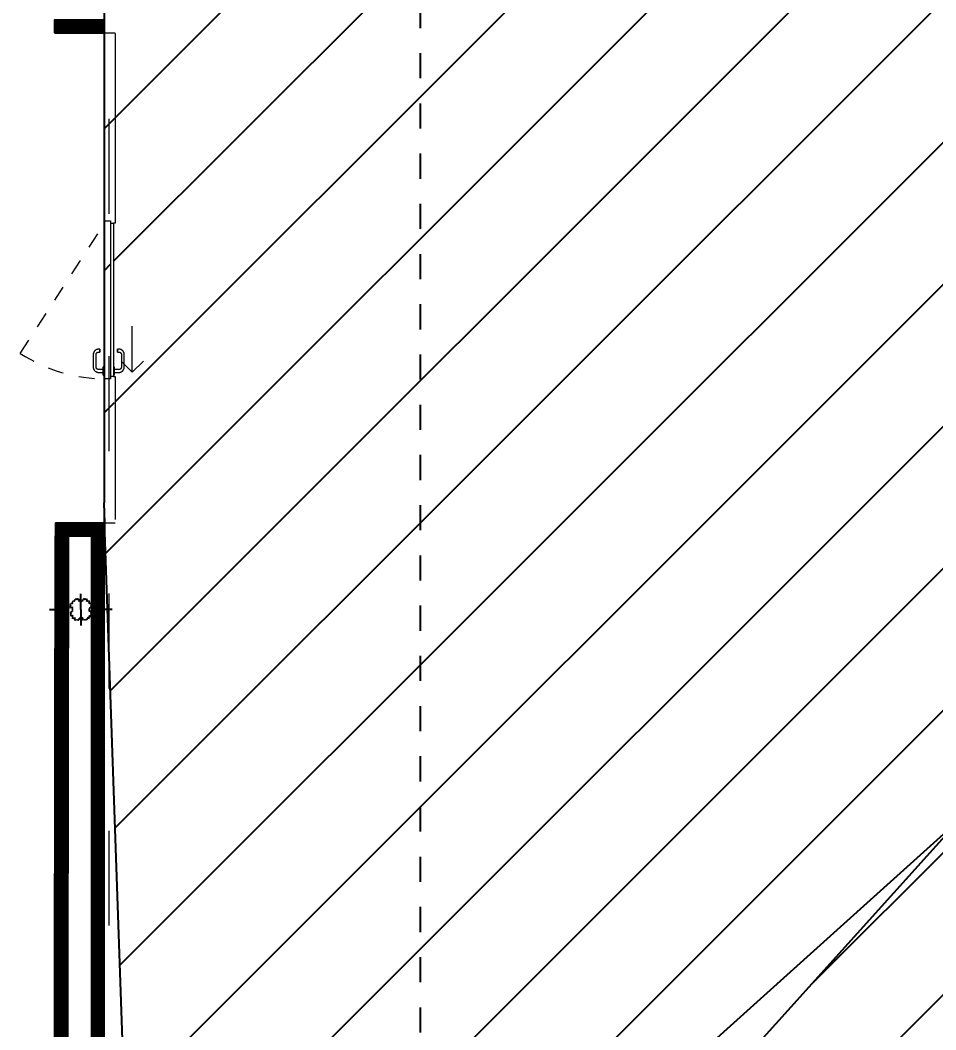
# Model space of a CAD drawing. Header units: millimetres. Extents: x 30 to 130, y 75 to 167.
# Drawn here: x 44.07 to 49.86, y 92.38 to 98.76 of the extents above; entities that cross this region are included whole.
import ezdxf

# ---------------------------------------------------------------- set-up
doc = ezdxf.new("R2010")
doc.units = ezdxf.units.MM
doc.header["$LTSCALE"] = 0.05
for name, pattern in [('00 Ground$0$Dash', [6.35, 3.175, -3.175]), ('00 Ground$0$DASHDOT', [25.4, 12.7, -6.35, 0, -6.35]), ('ACAD_ISO03W100', [30, 12, -18])]:
    doc.linetypes.add(name, pattern=pattern)
for name, color, linetype, lineweight in [('00 Ground$0$0-2', 250, 'Continuous', 9), ('00 Ground$0$A-DOOR', 252, 'Continuous', 9), ('00 Ground$0$A-Panel Interior', 6, 'Continuous', 0), ('00 Ground$0$Seccio-1', 7, 'Continuous', 9), ('00 Ground$0$Seccio-2', 7, '00 Ground$0$Dash', 9)]:
    doc.layers.add(name, color=color, linetype=linetype, lineweight=lineweight)
for name, color, linetype in [('00 Ground$0$A-Paneles', 7, 'Continuous'), ('00 Ground$0$E-PERFIL-PLANTA-EJES-GL1', 6, '00 Ground$0$DASHDOT'), ('00 Ground$0$E-PERFIL-PLANTA-TEXTURAS-GL1', 6, 'Continuous'), ('00 Ground$0$PUENTE GRUA', 5, 'Continuous'), ('CCTV_Cobertura', 2, 'Continuous'), ('MAPAS', 7, 'Continuous')]:
    doc.layers.add(name, color=color, linetype=linetype)
doc.layers.add('00 Ground$0$E-PERFIL-PLANTA-GL1', color=3, linetype='Continuous', plot=False)
doc.styles.get("Standard").update_dxf_attribs({"font": 'arial.ttf'})
doc.dimstyles.new('ISO-25', dxfattribs={"dimtxt": 1.25, "dimasz": 1.75, "dimexe": 0.5, "dimexo": 0.2, "dimgap": 0.3, "dimtad": 1, "dimtoh": 1, "dimtxsty": 'Standard', "dimcen": 2.5, "dimadec": 0, "dimazin": 0, "dimtfac": 1, "dimtmove": 0, "dimatfit": 3, "dimfxl": 1, "dimarcsym": 0})
pattern_1 = [(45, (-13597.1444, 7821.7855), (-2.24506403, 2.24506403), [])]
pattern_2 = [(45, (-3037.0573, -1545.84536), (-0.44901281, 0.44901281), [])]

# ---------------------------------------------------------------- blocks, each defined once
blk = doc.blocks.new('*U83')
h = blk.add_hatch()
h.set_pattern_fill('ANSI31', color=250)
h.set_pattern_definition(pattern_1)
h.paths.add_polyline_path([(0, 0), (6868.4, 0), (6868.4, 80), (0, 80)])
at = {"layer": '00 Ground$0$A-Paneles', "color": 4}
blk.add_lwpolyline([(0, 0), (6868.4, 0), (6868.4, 80), (0, 80)], close=True, dxfattribs=at)
blk = doc.blocks.new('*U78')
h = blk.add_hatch()
h.set_pattern_fill('ANSI31', color=250)
h.set_pattern_definition(pattern_1)
h.paths.add_polyline_path([(0, 0), (4265.7, 0), (4265.7, 80), (0, 80)])
at = {"layer": '00 Ground$0$A-Paneles', "color": 4}
blk.add_lwpolyline([(0, 0), (4265.7, 0), (4265.7, 80), (0, 80)], close=True, dxfattribs=at)
blk = doc.blocks.new('*U87')
h = blk.add_hatch()
h.set_pattern_fill('ANSI31', color=250)
h.set_pattern_definition(pattern_1)
h.paths.add_polyline_path([(0, 0), (312, 0), (312, 80), (0, 80)])
at = {"layer": '00 Ground$0$A-Paneles', "color": 4}
blk.add_lwpolyline([(0, 0), (312, 0), (312, 80), (0, 80)], close=True, dxfattribs=at)
blk = doc.blocks.new('*U88')
h = blk.add_hatch()
h.set_pattern_fill('ANSI31', color=250)
h.set_pattern_definition(pattern_1)
h.paths.add_polyline_path([(0, 0), (312, 0), (312, 80), (0, 80)])
at = {"layer": '00 Ground$0$A-Paneles', "color": 4}
blk.add_lwpolyline([(0, 0), (312, 0), (312, 80), (0, 80)], close=True, dxfattribs=at)
blk = doc.blocks.new('00 Ground$0$DR_SL1_ 3100 _ 4200 - DR_SL1_ 3100 _ 4200 _R_S1-7015448-DWGPl_ Baja')
at = {"layer": '00 Ground$0$A-DOOR'}
for p, q in [((595.1, 143.3), (524.4, 214)), ((595.1, 143.3), (305.1, 143.3)), ((595.1, 143.3), (524.4, 72.6)), ((562.5, 93), (483.5, 93)), ((483.5, 75), (562.5, 75)), ((-362.5, -35), (-362.5, 6)), ((-362.5, 6), (637.5, 6)), ((-346.5, 25), (621.5, 25)), ((-346.5, 6), (-346.5, 25)), ((449.5, 59), (449.5, 51)), ((449.5, 51), (467.5, 51)), ((467.5, 51), (449.5, 51)), ((467.5, 51), (467.5, 59)), ((561.5, 30), (561.5, 25)), ((561.5, 30), (613.5, 30)), ((569.1, 30), (561.5, 30)), ((578.5, 59), (578.5, 30)), ((596.5, 30), (596.5, 59)), ((613.5, 30), (605.9, 30)), ((613.5, 25), (613.5, 30)), ((621.5, 25), (621.5, 6)), ((637.5, 6), (637.5, -35)), ((637.5, -35), (-362.5, -35)), ((449.5, -61), (449.5, -69)), ((449.5, -61), (467.5, -61)), ((467.5, -61), (449.5, -61)), ((467.5, -69), (467.5, -61)), ((561.5, -35), (561.5, -40)), ((561.5, -40), (569.1, -40)), ((613.5, -40), (561.5, -40)), ((578.5, -40), (578.5, -69)), ((596.5, -69), (596.5, -40)), ((605.9, -40), (613.5, -40)), ((613.5, -40), (613.5, -35)), ((562.5, -85), (483.5, -85)), ((483.5, -103), (562.5, -103))]:
    blk.add_line(p, q, dxfattribs=at)
at = {"layer": '00 Ground$0$A-DOOR', "flags": 128}
for points in [[(483.5, 93), (482.1, 93), (480.8, 92.9), (479.4, 92.7), (478.1, 92.6), (476.7, 92.3), (475.4, 92), (474.1, 91.7), (472.8, 91.3), (471.5, 90.8), (470.3, 90.3), (469, 89.7), (467.8, 89.1), (466.6, 88.5), (465.4, 87.8), (464.3, 87), (463.2, 86.3), (462.1, 85.4), (461.1, 84.5), (460.1, 83.6), (459.1, 82.7), (458.2, 81.7), (457.3, 80.6), (456.4, 79.6), (455.6, 78.5), (454.9, 77.4), (454.2, 76.2), (453.5, 75), (452.9, 73.8), (452.3, 72.6), (451.8, 71.3), (451.3, 70), (450.9, 68.7), (450.6, 67.4), (450.3, 66.1), (450, 64.8), (449.8, 63.4), (449.6, 62.1), (449.5, 60.7), (449.5, 59.4), (449.5, 59)], [(467.5, 59), (467.5, 59.6), (467.6, 60.3), (467.6, 60.9), (467.7, 61.5), (467.8, 62.2), (468, 62.8), (468.1, 63.4), (468.3, 64), (468.5, 64.6), (468.8, 65.2), (469, 65.8), (469.3, 66.4), (469.6, 66.9), (469.9, 67.5), (470.3, 68), (470.7, 68.5), (471.1, 69), (471.5, 69.5), (471.9, 70), (472.4, 70.5), (472.8, 70.9), (473.3, 71.3), (473.8, 71.7), (474.3, 72.1), (474.9, 72.4), (475.4, 72.8), (476, 73.1), (476.5, 73.4), (477.1, 73.7), (477.7, 73.9), (478.3, 74.1), (478.9, 74.3), (479.5, 74.5), (480.2, 74.6), (480.8, 74.8), (481.4, 74.8), (482, 74.9), (482.7, 75), (483.3, 75), (483.5, 75)], [(596.5, 59), (596.5, 60.3), (596.4, 61.7), (596.3, 63.1), (596.1, 64.4), (595.8, 65.7), (595.5, 67.1), (595.2, 68.4), (594.8, 69.7), (594.3, 71), (593.8, 72.2), (593.3, 73.5), (592.7, 74.7), (592, 75.9), (591.3, 77), (590.6, 78.2), (589.8, 79.3), (588.9, 80.4), (588.1, 81.4), (587.1, 82.4), (586.2, 83.4), (585.2, 84.3), (584.2, 85.2), (583.1, 86), (582, 86.8), (580.9, 87.6), (579.7, 88.3), (578.5, 89), (577.3, 89.6), (576.1, 90.2), (574.8, 90.7), (573.5, 91.1), (572.2, 91.6), (570.9, 91.9), (569.6, 92.2), (568.3, 92.5), (566.9, 92.7), (565.6, 92.8), (564.2, 92.9), (562.9, 93), (562.5, 93)], [(562.5, 75), (563.1, 75), (563.8, 74.9), (564.4, 74.9), (565, 74.8), (565.7, 74.7), (566.3, 74.5), (566.9, 74.4), (567.5, 74.2), (568.1, 74), (568.7, 73.7), (569.3, 73.5), (569.9, 73.2), (570.5, 72.9), (571, 72.5), (571.5, 72.2), (572.1, 71.8), (572.6, 71.4), (573.1, 71), (573.5, 70.6), (574, 70.1), (574.4, 69.7), (574.8, 69.2), (575.2, 68.7), (575.6, 68.2), (576, 67.6), (576.3, 67.1), (576.6, 66.5), (576.9, 66), (577.2, 65.4), (577.4, 64.8), (577.6, 64.2), (577.8, 63.6), (578, 63), (578.1, 62.3), (578.3, 61.7), (578.4, 61.1), (578.4, 60.4), (578.5, 59.8), (578.5, 59.2), (578.5, 59)], [(449.5, -69), (449.5, -70.3), (449.6, -71.7), (449.7, -73.1), (449.9, -74.4), (450.2, -75.7), (450.5, -77.1), (450.8, -78.4), (451.2, -79.7), (451.7, -81), (452.2, -82.2), (452.7, -83.5), (453.3, -84.7), (454, -85.9), (454.7, -87), (455.4, -88.2), (456.2, -89.3), (457.1, -90.4), (457.9, -91.4), (458.9, -92.4), (459.8, -93.4), (460.8, -94.3), (461.8, -95.2), (462.9, -96), (464, -96.8), (465.1, -97.6), (466.3, -98.3), (467.5, -99), (468.7, -99.6), (469.9, -100.2), (471.2, -100.7), (472.5, -101.1), (473.8, -101.6), (475.1, -101.9), (476.4, -102.2), (477.7, -102.5), (479.1, -102.7), (480.4, -102.8), (481.8, -102.9), (483.1, -103), (483.5, -103)], [(483.5, -85), (482.9, -85), (482.2, -84.9), (481.6, -84.9), (481, -84.8), (480.3, -84.7), (479.7, -84.5), (479.1, -84.4), (478.5, -84.2), (477.9, -84), (477.3, -83.7), (476.7, -83.5), (476.1, -83.2), (475.5, -82.9), (475, -82.5), (474.5, -82.2), (473.9, -81.8), (473.4, -81.4), (472.9, -81), (472.5, -80.6), (472, -80.1), (471.6, -79.7), (471.2, -79.2), (470.8, -78.7), (470.4, -78.2), (470, -77.6), (469.7, -77.1), (469.4, -76.5), (469.1, -76), (468.8, -75.4), (468.6, -74.8), (468.4, -74.2), (468.2, -73.6), (468, -73), (467.9, -72.3), (467.7, -71.7), (467.6, -71.1), (467.6, -70.4), (467.5, -69.8), (467.5, -69.2), (467.5, -69)], [(562.5, -103), (563.9, -103), (565.2, -102.9), (566.6, -102.7), (567.9, -102.6), (569.3, -102.3), (570.6, -102), (571.9, -101.7), (573.2, -101.3), (574.5, -100.8), (575.7, -100.3), (577, -99.7), (578.2, -99.1), (579.4, -98.5), (580.6, -97.8), (581.7, -97), (582.8, -96.3), (583.9, -95.4), (584.9, -94.5), (585.9, -93.6), (586.9, -92.7), (587.8, -91.7), (588.7, -90.6), (589.6, -89.6), (590.4, -88.5), (591.1, -87.4), (591.8, -86.2), (592.5, -85), (593.1, -83.8), (593.7, -82.6), (594.2, -81.3), (594.7, -80), (595.1, -78.7), (595.4, -77.4), (595.7, -76.1), (596, -74.8), (596.2, -73.4), (596.4, -72.1), (596.5, -70.7), (596.5, -69.4), (596.5, -69)], [(578.5, -69), (578.5, -69.6), (578.4, -70.3), (578.4, -70.9), (578.3, -71.5), (578.2, -72.2), (578, -72.8), (577.9, -73.4), (577.7, -74), (577.5, -74.6), (577.2, -75.2), (577, -75.8), (576.7, -76.4), (576.4, -76.9), (576.1, -77.5), (575.7, -78), (575.3, -78.5), (574.9, -79), (574.5, -79.5), (574.1, -80), (573.6, -80.5), (573.2, -80.9), (572.7, -81.3), (572.2, -81.7), (571.7, -82.1), (571.1, -82.4), (570.6, -82.8), (570, -83.1), (569.5, -83.4), (568.9, -83.7), (568.3, -83.9), (567.7, -84.1), (567.1, -84.3), (566.5, -84.5), (565.8, -84.6), (565.2, -84.8), (564.6, -84.8), (564, -84.9), (563.3, -85), (562.7, -85), (562.5, -85)]]:
    blk.add_lwpolyline(points, dxfattribs=at)
at = {"layer": '00 Ground$0$Seccio-1'}
for p, q in [((-1550, -35), (-1550, 35)), ((-1546, 35), (-346.5, 35)), ((-346.5, 35), (-346.5, 25)), ((621.5, 25), (621.5, 35)), ((621.5, 35), (1526, 35)), ((1550, 35), (1550, -35)), ((-362.5, -35), (-1550, -35)), ((1550, -35), (637.5, -35))]:
    blk.add_line(p, q, dxfattribs=at)
at = {"layer": '00 Ground$0$Seccio-2'}
blk.add_line((476.2, -564.6), (-362.5, -20), dxfattribs=at)
blk.add_arc((-362.5, -20), 1000, 327, 360, dxfattribs=at)
blk = doc.blocks.new('00 Ground$0$GL')
at = {"layer": '00 Ground$0$E-PERFIL-PLANTA-TEXTURAS-GL1'}
h = blk.add_hatch(dxfattribs=at)
h.set_pattern_fill('ANSI31', color=256, scale=0.00061, angle=90)
edge = h.paths.add_edge_path()
edge.add_arc((-0.013, 0.063), 0.003, 0, 90, ccw=False)
edge.add_line((-0.01, 0.063), (-0.01, 0.058))
edge.add_arc((-0.007, 0.058), 0.003, 180, 270)
edge.add_line((-0.007, 0.055), (0.007, 0.055))
edge.add_arc((0.007, 0.058), 0.003, 270, 360)
edge.add_line((0.01, 0.058), (0.01, 0.063))
edge.add_arc((0.013, 0.063), 0.003, 90, 180, ccw=False)
edge.add_line((0.013, 0.066), (0.037, 0.066))
edge.add_arc((0.037, 0.063), 0.003, 0, 90, ccw=False)
edge.add_line((0.04, 0.063), (0.04, 0.058))
edge.add_arc((0.043, 0.058), 0.003, 180, 270)
edge.add_line((0.043, 0.055), (0.052, 0.055))
edge.add_arc((0.052, 0.052), 0.003, 0, 90, ccw=False)
edge.add_line((0.055, 0.052), (0.055, 0.043))
edge.add_arc((0.058, 0.043), 0.003, 180, 270)
edge.add_line((0.058, 0.04), (0.063, 0.04))
edge.add_arc((0.063, 0.037), 0.003, 0, 90, ccw=False)
edge.add_line((0.066, 0.037), (0.066, 0.013))
edge.add_arc((0.063, 0.013), 0.003, 270, 360, ccw=False)
edge.add_line((0.063, 0.01), (0.058, 0.01))
edge.add_arc((0.058, 0.007), 0.003, 90, 180)
edge.add_line((0.055, 0.007), (0.055, -0.007))
edge.add_arc((0.058, -0.007), 0.003, 180, 270)
edge.add_line((0.058, -0.01), (0.063, -0.01))
edge.add_arc((0.063, -0.013), 0.003, 0, 90, ccw=False)
edge.add_line((0.066, -0.013), (0.066, -0.037))
edge.add_arc((0.063, -0.037), 0.003, -90, 0, ccw=False)
edge.add_line((0.063, -0.04), (0.058, -0.04))
edge.add_arc((0.058, -0.043), 0.003, 90, 180)
edge.add_line((0.055, -0.043), (0.055, -0.052))
edge.add_arc((0.052, -0.052), 0.003, 270, 360, ccw=False)
edge.add_line((0.052, -0.055), (0.043, -0.055))
edge.add_arc((0.043, -0.058), 0.003, 90, 180)
edge.add_line((0.04, -0.058), (0.04, -0.063))
edge.add_arc((0.037, -0.063), 0.003, -90, 0, ccw=False)
edge.add_line((0.037, -0.066), (0.013, -0.066))
edge.add_arc((0.013, -0.063), 0.003, 180, 270, ccw=False)
edge.add_line((0.01, -0.063), (0.01, -0.058))
edge.add_arc((0.007, -0.058), 0.003, 0, 90)
edge.add_line((0.007, -0.055), (-0.007, -0.055))
edge.add_arc((-0.007, -0.058), 0.003, 90, 180)
edge.add_line((-0.01, -0.058), (-0.01, -0.063))
edge.add_arc((-0.013, -0.063), 0.003, -90, 0, ccw=False)
edge.add_line((-0.013, -0.066), (-0.037, -0.066))
edge.add_arc((-0.037, -0.063), 0.003, 180, 270, ccw=False)
edge.add_line((-0.04, -0.063), (-0.04, -0.058))
edge.add_arc((-0.043, -0.058), 0.003, 0, 90)
edge.add_line((-0.043, -0.055), (-0.052, -0.055))
edge.add_arc((-0.052, -0.052), 0.003, 180, 270, ccw=False)
edge.add_line((-0.055, -0.052), (-0.055, -0.043))
edge.add_arc((-0.058, -0.043), 0.003, 0, 90)
edge.add_line((-0.058, -0.04), (-0.063, -0.04))
edge.add_arc((-0.063, -0.037), 0.003, 180, 270, ccw=False)
edge.add_line((-0.066, -0.037), (-0.066, -0.013))
edge.add_arc((-0.063, -0.013), 0.003, 90, 180, ccw=False)
edge.add_line((-0.063, -0.01), (-0.058, -0.01))
edge.add_arc((-0.058, -0.007), 0.003, 270, 360)
edge.add_line((-0.055, -0.007), (-0.055, 0.007))
edge.add_arc((-0.058, 0.007), 0.003, 0, 90)
edge.add_line((-0.058, 0.01), (-0.063, 0.01))
edge.add_arc((-0.063, 0.013), 0.003, 180, 270, ccw=False)
edge.add_line((-0.066, 0.013), (-0.066, 0.037))
edge.add_arc((-0.063, 0.037), 0.003, 90, 180, ccw=False)
edge.add_line((-0.063, 0.04), (-0.058, 0.04))
edge.add_arc((-0.058, 0.043), 0.003, 270, 360)
edge.add_line((-0.055, 0.043), (-0.055, 0.052))
edge.add_arc((-0.052, 0.052), 0.003, 90, 180, ccw=False)
edge.add_line((-0.052, 0.055), (-0.043, 0.055))
edge.add_arc((-0.043, 0.058), 0.003, 270, 360)
edge.add_line((-0.04, 0.058), (-0.04, 0.063))
edge.add_arc((-0.037, 0.063), 0.003, 90, 180, ccw=False)
edge.add_line((-0.037, 0.066), (-0.013, 0.066))
edge = h.paths.add_edge_path(flags=16)
edge.add_line((-0.01, -0.052), (0.01, -0.052))
edge.add_arc((0.01, -0.055), 0.003, 0, 90, ccw=False)
edge.add_line((0.013, -0.055), (0.013, -0.06))
edge.add_arc((0.016, -0.06), 0.003, 180, 270)
edge.add_line((0.016, -0.063), (0.034, -0.063))
edge.add_arc((0.034, -0.06), 0.003, 270, 360)
edge.add_line((0.037, -0.06), (0.037, -0.055))
edge.add_arc((0.04, -0.055), 0.003, 90, 180, ccw=False)
edge.add_line((0.04, -0.052), (0.049, -0.052))
edge.add_arc((0.049, -0.049), 0.003, 270, 360)
edge.add_line((0.052, -0.049), (0.052, -0.04))
edge.add_arc((0.055, -0.04), 0.003, 90, 180, ccw=False)
edge.add_line((0.055, -0.037), (0.06, -0.037))
edge.add_arc((0.06, -0.034), 0.003, 270, 360)
edge.add_line((0.063, -0.034), (0.063, -0.016))
edge.add_arc((0.06, -0.016), 0.003, 0, 90)
edge.add_line((0.06, -0.013), (0.055, -0.013))
edge.add_arc((0.055, -0.01), 0.003, 180, 270, ccw=False)
edge.add_line((0.052, -0.01), (0.052, 0.01))
edge.add_arc((0.055, 0.01), 0.003, 90, 180, ccw=False)
edge.add_line((0.055, 0.013), (0.06, 0.013))
edge.add_arc((0.06, 0.016), 0.003, 270, 360)
edge.add_line((0.063, 0.016), (0.063, 0.034))
edge.add_arc((0.06, 0.034), 0.003, 0, 90)
edge.add_line((0.06, 0.037), (0.055, 0.037))
edge.add_arc((0.055, 0.04), 0.003, 180, 270, ccw=False)
edge.add_line((0.052, 0.04), (0.052, 0.049))
edge.add_arc((0.049, 0.049), 0.003, 0, 90)
edge.add_line((0.049, 0.052), (0.04, 0.052))
edge.add_arc((0.04, 0.055), 0.003, 180, 270, ccw=False)
edge.add_line((0.037, 0.055), (0.037, 0.06))
edge.add_arc((0.034, 0.06), 0.003, 0, 90)
edge.add_line((0.034, 0.063), (0.016, 0.063))
edge.add_arc((0.016, 0.06), 0.003, 90, 180)
edge.add_line((0.013, 0.06), (0.013, 0.055))
edge.add_arc((0.01, 0.055), 0.003, -90, 0, ccw=False)
edge.add_line((0.01, 0.052), (-0.01, 0.052))
edge.add_arc((-0.01, 0.055), 0.003, 180, 270, ccw=False)
edge.add_line((-0.013, 0.055), (-0.013, 0.06))
edge.add_arc((-0.016, 0.06), 0.003, 0, 90)
edge.add_line((-0.016, 0.063), (-0.034, 0.063))
edge.add_arc((-0.034, 0.06), 0.003, 90, 180)
edge.add_line((-0.037, 0.06), (-0.037, 0.055))
edge.add_arc((-0.04, 0.055), 0.003, -90, 0, ccw=False)
edge.add_line((-0.04, 0.052), (-0.049, 0.052))
edge.add_arc((-0.049, 0.049), 0.003, 90, 180)
edge.add_line((-0.052, 0.049), (-0.052, 0.04))
edge.add_arc((-0.055, 0.04), 0.003, -90, 0, ccw=False)
edge.add_line((-0.055, 0.037), (-0.06, 0.037))
edge.add_arc((-0.06, 0.034), 0.003, 90, 180)
edge.add_line((-0.063, 0.034), (-0.063, 0.016))
edge.add_arc((-0.06, 0.016), 0.003, 180, 270)
edge.add_line((-0.06, 0.013), (-0.055, 0.013))
edge.add_arc((-0.055, 0.01), 0.003, 0, 90, ccw=False)
edge.add_line((-0.052, 0.01), (-0.052, -0.01))
edge.add_arc((-0.055, -0.01), 0.003, -90, 0, ccw=False)
edge.add_line((-0.055, -0.013), (-0.06, -0.013))
edge.add_arc((-0.06, -0.016), 0.003, 90, 180)
edge.add_line((-0.063, -0.016), (-0.063, -0.034))
edge.add_arc((-0.06, -0.034), 0.003, 180, 270)
edge.add_line((-0.06, -0.037), (-0.055, -0.037))
edge.add_arc((-0.055, -0.04), 0.003, 0, 90, ccw=False)
edge.add_line((-0.052, -0.04), (-0.052, -0.049))
edge.add_arc((-0.049, -0.049), 0.003, 180, 270)
edge.add_line((-0.049, -0.052), (-0.04, -0.052))
edge.add_arc((-0.04, -0.055), 0.003, 0, 90, ccw=False)
edge.add_line((-0.037, -0.055), (-0.037, -0.06))
edge.add_arc((-0.034, -0.06), 0.003, 180, 270)
edge.add_line((-0.034, -0.063), (-0.016, -0.063))
edge.add_arc((-0.016, -0.06), 0.003, 270, 360)
edge.add_line((-0.013, -0.06), (-0.013, -0.055))
edge.add_arc((-0.01, -0.055), 0.003, 90, 180, ccw=False)
at = {"layer": '00 Ground$0$E-PERFIL-PLANTA-EJES-GL1', "ltscale": 0.05}
for p, q in [((0, 0), (0, 0.1985)), ((-0.1985, 0), (0, 0)), ((0, 0), (0, -0.1985)), ((0.1985, 0), (0, 0))]:
    blk.add_line(p, q, dxfattribs=at)
blk = doc.blocks.new('*D259')
at = {"layer": 'Defpoints', "color": 0, "transparency": 16777216}
for p in [(72.1111, 118.2551), (53.6719, 90.7084), (45.3459, 88.5293), (45.3459, 88.5293), (52.0204, 88.2962)]:
    blk.add_point(p, dxfattribs=at)
at = {"layer": 'MAPAS', "color": 0, "lineweight": -2, "transparency": 16777216}
blk.add_line((52.2203, 88.2892), (54.4468, 88.2115), dxfattribs=at)
blk.add_arc((45.3459, 88.5293), 8.6065, 9.67039, 36.32961, dxfattribs=at)
at = {"layer": 'MAPAS', "color": 0, "transparency": 16777216}
for points in [[(52.0633, 93.4322), (52.4957, 93.8238), (51.1048, 94.9251)], [(54.1211, 89.9945), (53.5391, 89.9555), (53.9471, 88.2289)]]:
    blk.add_solid(points, dxfattribs=at)
at = {"layer": 'MAPAS', "color": 0, "transparency": 16777216, "insert": (54.1318, 92.2587), "char_height": 1.25, "attachment_point": 5, "rotation": 293}
blk.add_mtext('50°', dxfattribs=at)

msp = doc.modelspace()

# ---------------------------------------------------------------- hatches: boundary and pattern name
at = {"layer": 'CCTV_Cobertura', "true_color": 0x636466, "transparency": 33554687}
h = msp.add_hatch(dxfattribs=at)
h.set_pattern_fill('ANSI31', color=251, scale=0.2)
h.set_pattern_definition(pattern_2)
h.paths.add_polyline_path([(68.6051, 114.3612), (68.1569, 115.3225, -0.06665), (68.0394, 115.2158, -0.026991), (67.9487, 115.16, -0.131546), (67.8116, 115.1272, -0.131546), (67.6746, 115.16, -0.026991), (67.5838, 115.2158, -0.15024), (67.3663, 115.4915, -0.048008), (67.3176, 115.6647, -0.081071), (67.3104, 116.1117), (67.3112, 116.1166), (67.0136, 116.067), (66.6332, 116.0221, -0.030718), (66.4421, 116.0182, -0.050333), (66.2406, 116.0469, -0.075347), (66.0416, 116.1293), (66.0084, 116.1493), (65.9796, 116.1684, -0.094684), (65.4588, 116.4353), (65.3587, 116.5134), (65.2705, 116.5904), (65.155, 116.7001), (65.1504, 116.8729), (65.3152, 116.8383), (65.4496, 116.8039), (65.7316, 116.7378), (65.8669, 116.7108, 0.045636), (66.3805, 116.6583), (66.1768, 116.8869), (66.1149, 117.0552), (66.3222, 116.9647), (66.5965, 116.8466), (66.8556, 116.7719), (66.9782, 116.752), (67.1125, 116.7411), (67.2262, 116.7368, -0.104121), (66.9205, 117.9738), (65.6352, 120.7302), (59.7435, 122.6873), (59.6581, 122.7142), (59.6444, 122.7135), (59.5857, 122.7051), (59.5067, 122.7327), (59.4573, 122.7978), (59.4458, 122.8841), (59.4373, 123.1219), (59.4373, 123.1228), (59.4593, 123.1166), (59.4242, 123.7469), (59.4245, 125.3359), (62.0699, 125.1379, 0.015674), (59.7747, 126.1471, -0.084867), (46.5994, 123.2896), (46.5994, 91.1601), (47.1805, 91.1601), (50.0027, 93.7012)])
h.paths.add_polyline_path([(46.5994, 123.2896, -0.012504), (44.5994, 123.2511), (44.5994, 95.7078), (44.6038, 95.5784), (44.6038, 95.5215), (44.8034, 89.8075), (45.6782, 89.8074), (46.5994, 90.6368)])
h.paths.add_polyline_path([(44.6694, 119.079), (44.6594, 119.079), (44.6594, 118.171), (44.6644, 118.171), (44.6644, 118.154), (44.6934, 118.154), (44.6935, 118.154), (44.6942, 118.154), (44.6948, 118.154), (44.6954, 118.1541), (44.6961, 118.1542), (44.6967, 118.1543), (44.6973, 118.1545), (44.6979, 118.1546), (44.6985, 118.1548), (44.6992, 118.155), (44.6997, 118.1553), (44.7003, 118.1556), (44.7009, 118.1559), (44.7015, 118.1562), (44.702, 118.1565), (44.7025, 118.1569), (44.703, 118.1572), (44.7035, 118.1576), (44.704, 118.158), (44.7045, 118.1585), (44.7049, 118.1589), (44.7054, 118.1594), (44.7058, 118.1599), (44.7062, 118.1604), (44.7066, 118.1609), (44.7069, 118.1615), (44.7072, 118.162), (44.7075, 118.1626), (44.7078, 118.1631), (44.7081, 118.1637), (44.7083, 118.1643), (44.7085, 118.1649), (44.7087, 118.1655), (44.7089, 118.1662), (44.709, 118.1668), (44.7091, 118.1674), (44.7092, 118.168), (44.7093, 118.1687), (44.7093, 118.1693), (44.7094, 118.17), (44.7094, 118.249), (44.7094, 118.2491), (44.7093, 118.2498), (44.7093, 118.2504), (44.7092, 118.251), (44.7091, 118.2517), (44.709, 118.2523), (44.7089, 118.2529), (44.7087, 118.2535), (44.7085, 118.2542), (44.7083, 118.2548), (44.708, 118.2554), (44.7078, 118.2559), (44.7075, 118.2565), (44.7072, 118.2571), (44.7068, 118.2576), (44.7065, 118.2581), (44.7061, 118.2587), (44.7057, 118.2592), (44.7053, 118.2596), (44.7048, 118.2601), (44.7044, 118.2606), (44.7039, 118.261), (44.7034, 118.2614), (44.7029, 118.2618), (44.7024, 118.2622), (44.7019, 118.2625), (44.7013, 118.2628), (44.7007, 118.2632), (44.7002, 118.2634), (44.6996, 118.2637), (44.699, 118.2639), (44.6984, 118.2641), (44.6978, 118.2643), (44.6972, 118.2645), (44.6965, 118.2646), (44.6959, 118.2648), (44.6953, 118.2648), (44.6946, 118.2649), (44.694, 118.2649), (44.6934, 118.265), (44.6854, 118.265), (44.6854, 118.2851), (44.7147, 118.2795), (44.7274, 118.2584), (44.7274, 118.1558), (44.7073, 118.136), (44.6644, 118.136), (44.6644, 118.119), (44.6694, 117.2065), (44.6694, 118.111), (44.6594, 118.111), (44.6404, 118.111), (44.6404, 118.095), (44.5994, 118.095), (44.5994, 117.1825), (44.5994, 116.27), (44.6404, 116.27), (44.6404, 116.254), (44.6594, 116.254), (44.6644, 116.254), (44.6644, 116.229), (44.7081, 116.229), (44.7274, 116.2084), (44.7274, 116.1012), (44.7067, 116.082), (44.6854, 116.082), (44.6854, 116.1), (44.6934, 116.1), (44.694, 116.1), (44.6946, 116.1), (44.6953, 116.1001), (44.6959, 116.1002), (44.6965, 116.1003), (44.6972, 116.1004), (44.6978, 116.1006), (44.6984, 116.1008), (44.699, 116.101), (44.6996, 116.1012), (44.7002, 116.1015), (44.7007, 116.1018), (44.7013, 116.1021), (44.7019, 116.1024), (44.7024, 116.1028), (44.7029, 116.1031), (44.7034, 116.1035), (44.7039, 116.1039), (44.7044, 116.1044), (44.7048, 116.1048), (44.7053, 116.1053), (44.7057, 116.1058), (44.7061, 116.1063), (44.7065, 116.1068), (44.7068, 116.1073), (44.7072, 116.1079), (44.7075, 116.1084), (44.7078, 116.109), (44.708, 116.1096), (44.7083, 116.1102), (44.7085, 116.1108), (44.7087, 116.1114), (44.7089, 116.112), (44.709, 116.1126), (44.7091, 116.1132), (44.7092, 116.1139), (44.7093, 116.1145), (44.7093, 116.1151), (44.7094, 116.1158), (44.7094, 116.116), (44.7094, 116.195), (44.7093, 116.1956), (44.7093, 116.1962), (44.7092, 116.1969), (44.7091, 116.1975), (44.709, 116.1981), (44.7089, 116.1988), (44.7087, 116.1994), (44.7085, 116.2), (44.7083, 116.2006), (44.7081, 116.2012), (44.7078, 116.2018), (44.7075, 116.2023), (44.7072, 116.2029), (44.7069, 116.2035), (44.7066, 116.204), (44.7062, 116.2045), (44.7058, 116.205), (44.7054, 116.2055), (44.7049, 116.206), (44.7045, 116.2064), (44.704, 116.2069), (44.7035, 116.2073), (44.703, 116.2077), (44.7025, 116.2081), (44.702, 116.2084), (44.7015, 116.2088), (44.7009, 116.2091), (44.7003, 116.2094), (44.6997, 116.2096), (44.6992, 116.2099), (44.6985, 116.2101), (44.6979, 116.2103), (44.6973, 116.2105), (44.6967, 116.2106), (44.6961, 116.2107), (44.6954, 116.2108), (44.6948, 116.2109), (44.6942, 116.2109), (44.6935, 116.211), (44.6934, 116.211), (44.6644, 116.211), (44.6644, 116.194), (44.6594, 115.286), (44.6694, 115.286), (44.6694, 114.0825), (44.5994, 114.0825), (44.5994, 115.27), (44.5994, 116.27), (44.5994, 117.1825), (44.5994, 118.095), (44.5994, 119.095), (44.5994, 120.2825), (44.6694, 120.2825)], flags=16)
h.paths.add_polyline_path([(44.6694, 117.1585), (44.6694, 116.254), (44.6644, 116.194), (44.6644, 116.246)], flags=16)
h.paths.add_polyline_path([(44.6594, 103.7838), (44.6594, 102.8758), (44.6644, 102.8758), (44.6644, 102.8588), (44.6934, 102.8588), (44.6935, 102.8588), (44.6942, 102.8588), (44.6948, 102.8589), (44.6954, 102.8589), (44.6961, 102.859), (44.6967, 102.8591), (44.6973, 102.8593), (44.6979, 102.8595), (44.6985, 102.8597), (44.6992, 102.8599), (44.6997, 102.8601), (44.7003, 102.8604), (44.7009, 102.8607), (44.7015, 102.861), (44.702, 102.8613), (44.7025, 102.8617), (44.703, 102.8621), (44.7035, 102.8625), (44.704, 102.8629), (44.7045, 102.8633), (44.7049, 102.8638), (44.7054, 102.8642), (44.7058, 102.8647), (44.7062, 102.8652), (44.7066, 102.8658), (44.7069, 102.8663), (44.7072, 102.8668), (44.7075, 102.8674), (44.7078, 102.868), (44.7081, 102.8686), (44.7083, 102.8692), (44.7085, 102.8698), (44.7087, 102.8704), (44.7089, 102.871), (44.709, 102.8716), (44.7091, 102.8722), (44.7092, 102.8729), (44.7093, 102.8735), (44.7093, 102.8742), (44.7094, 102.8748), (44.7094, 102.9538), (44.7094, 102.954), (44.7093, 102.9546), (44.7093, 102.9552), (44.7092, 102.9559), (44.7091, 102.9565), (44.709, 102.9571), (44.7089, 102.9578), (44.7087, 102.9584), (44.7085, 102.959), (44.7083, 102.9596), (44.708, 102.9602), (44.7078, 102.9608), (44.7075, 102.9613), (44.7072, 102.9619), (44.7068, 102.9624), (44.7065, 102.963), (44.7061, 102.9635), (44.7057, 102.964), (44.7053, 102.9645), (44.7048, 102.9649), (44.7044, 102.9654), (44.7039, 102.9658), (44.7034, 102.9662), (44.7029, 102.9666), (44.7024, 102.967), (44.7019, 102.9673), (44.7013, 102.9677), (44.7007, 102.968), (44.7002, 102.9683), (44.6996, 102.9685), (44.699, 102.9688), (44.6984, 102.969), (44.6978, 102.9692), (44.6972, 102.9693), (44.6965, 102.9695), (44.6959, 102.9696), (44.6953, 102.9697), (44.6946, 102.9697), (44.694, 102.9698), (44.6934, 102.9698), (44.6854, 102.9698), (44.6854, 102.99), (44.7147, 102.9843), (44.7274, 102.9632), (44.7274, 102.8606), (44.7073, 102.8408), (44.6644, 102.8408), (44.6644, 102.8238), (44.6694, 101.9113), (44.6694, 102.8158), (44.6594, 102.8158), (44.6404, 102.8158), (44.6404, 103.7838)], flags=16)
h.paths.add_polyline_path([(44.6594, 97.4749), (44.6594, 96.5669), (44.6644, 96.5669), (44.6644, 96.5499), (44.6934, 96.5499), (44.6935, 96.5499), (44.6942, 96.5499), (44.6948, 96.55), (44.6954, 96.5501), (44.6961, 96.5501), (44.6967, 96.5503), (44.6973, 96.5504), (44.6979, 96.5506), (44.6985, 96.5508), (44.6992, 96.551), (44.6997, 96.5512), (44.7003, 96.5515), (44.7009, 96.5518), (44.7015, 96.5521), (44.702, 96.5525), (44.7025, 96.5528), (44.703, 96.5532), (44.7035, 96.5536), (44.704, 96.554), (44.7045, 96.5544), (44.7049, 96.5549), (44.7054, 96.5554), (44.7058, 96.5559), (44.7062, 96.5564), (44.7066, 96.5569), (44.7069, 96.5574), (44.7072, 96.558), (44.7075, 96.5585), (44.7078, 96.5591), (44.7081, 96.5597), (44.7083, 96.5603), (44.7085, 96.5609), (44.7087, 96.5615), (44.7089, 96.5621), (44.709, 96.5627), (44.7091, 96.5634), (44.7092, 96.564), (44.7093, 96.5646), (44.7093, 96.5653), (44.7094, 96.5659), (44.7094, 96.6449), (44.7094, 96.6451), (44.7093, 96.6457), (44.7093, 96.6464), (44.7092, 96.647), (44.7091, 96.6476), (44.709, 96.6483), (44.7089, 96.6489), (44.7087, 96.6495), (44.7085, 96.6501), (44.7083, 96.6507), (44.708, 96.6513), (44.7078, 96.6519), (44.7075, 96.6525), (44.7072, 96.653), (44.7068, 96.6536), (44.7065, 96.6541), (44.7061, 96.6546), (44.7057, 96.6551), (44.7053, 96.6556), (44.7048, 96.6561), (44.7044, 96.6565), (44.7039, 96.6569), (44.7034, 96.6574), (44.7029, 96.6578), (44.7024, 96.6581), (44.7019, 96.6585), (44.7013, 96.6588), (44.7007, 96.6591), (44.7002, 96.6594), (44.6996, 96.6597), (44.699, 96.6599), (44.6984, 96.6601), (44.6978, 96.6603), (44.6972, 96.6605), (44.6965, 96.6606), (44.6959, 96.6607), (44.6953, 96.6608), (44.6946, 96.6609), (44.694, 96.6609), (44.6934, 96.6609), (44.6854, 96.6609), (44.6854, 96.6811), (44.7147, 96.6754), (44.7274, 96.6543), (44.7274, 96.5517), (44.7073, 96.5319), (44.6644, 96.5319), (44.6644, 96.5149), (44.6694, 95.6024), (44.6694, 96.5069), (44.6594, 96.5069), (44.6404, 96.5069), (44.6404, 97.4749)], flags=16)
h = msp.add_hatch(dxfattribs=at)
h.set_pattern_fill('ANSI31', color=251, scale=0.2)
h.set_pattern_definition(pattern_2)
h.paths.add_polyline_path([(69.8893, 111.6072), (50.0027, 93.7012), (47.079, 90.454), (76.2331, 90.454, -0.03761), (76.9723, 96.4176)])
h.paths.add_polyline_path([(76.2072, 89.8062), (46.4967, 89.8074), (45.3855, 88.5733), (45.4054, 88.5272), (52.0204, 88.2962), (53.2433, 88.2962), (55.3583, 88.2338), (55.3583, 88.2962), (76.1875, 88.2962, -0.009439)])
h.paths.add_polyline_path([(76.2331, 90.454), (47.079, 90.454), (46.4967, 89.8074), (76.2072, 89.8062, -0.004052)])

# ---------------------------------------------------------------- linework, layer by layer
at = {"layer": '00 Ground$0$PUENTE GRUA', "color": 242, "linetype": '00 Ground$0$Dash'}
msp.add_lwpolyline([(46.5994, 162.4548), (114.5994, 162.4548), (114.5994, 90.454), (46.5994, 90.454)], close=True, dxfattribs=at)
at = {"layer": 'CCTV_Cobertura', "color": 2}
for points in [[(44.5994, 129.0431), (44.5994, 95.7078)], [(45.3459, 88.5293), (72.1111, 118.2551)], [(44.8301, 89.0437), (74.5558, 115.809)], [(44.6038, 95.5784), (44.5994, 95.7078)], [(44.5994, 95.6498), (44.5994, 95.6498)], [(44.6038, 95.5215), (44.6038, 95.5784)], [(44.8301, 89.0437), (44.6038, 95.5215)]]:
    msp.add_lwpolyline(points, dxfattribs=at)
at = {"layer": 'MAPAS', "color": 4, "linetype": 'ACAD_ISO03W100', "lineweight": 15}
msp.add_lwpolyline([(44.7019, 159.6345), (44.6304, 159.6346), (44.6304, 88.1715)], dxfattribs=at)

# ---------------------------------------------------------------- block references
at = {"layer": '00 Ground$0$0-2', "xscale": 0.001, "yscale": 0.001, "zscale": 0.001, "rotation": 270}
msp.add_blockref('00 Ground$0$DR_SL1_ 3100 _ 4200 - DR_SL1_ 3100 _ 4200 _R_S1-7015448-DWGPl_ Baja', (44.6344, 97.1284), dxfattribs=at)
at = {"layer": '00 Ground$0$A-Panel Interior', "xscale": 0.001, "yscale": 0.001, "zscale": 0.001}
for name, p in [('*U88', (44.2874, 98.6784)), ('*U87', (44.2918, 95.4986))]:
    msp.add_blockref(name, p, dxfattribs=at)
at = {"layer": '00 Ground$0$A-Panel Interior', "yscale": 0.001, "zscale": 0.001}
for name, p, xscale, rotation in [('*U78', (44.3718, 95.4985), -0.001, 89.93469668283635), ('*U83', (44.5194, 95.4985), 0.001, 270)]:
    msp.add_blockref(name, p, dxfattribs=dict(at, xscale=xscale, rotation=rotation))
at = {"layer": '00 Ground$0$E-PERFIL-PLANTA-GL1'}
msp.add_blockref('00 Ground$0$GL', (44.4534, 95.0325), dxfattribs=at)

# ---------------------------------------------------------------- dimensions: what is measured, and where the dimension line sits
at = {"layer": 'MAPAS'}
dim = msp.add_angular_dim_2l(base=(53.6719, 90.7084), line1=((45.3459, 88.5293), (52.0204, 88.2962)), line2=((45.3459, 88.5293), (72.1111, 118.2551)), dimstyle='ISO-25', dxfattribs=at)
dim.commit()
dim.dimension.update_dxf_attribs({"geometry": '*D259', "text_midpoint": (54.1318, 92.2587)})

doc.saveas('drawing.dxf')
